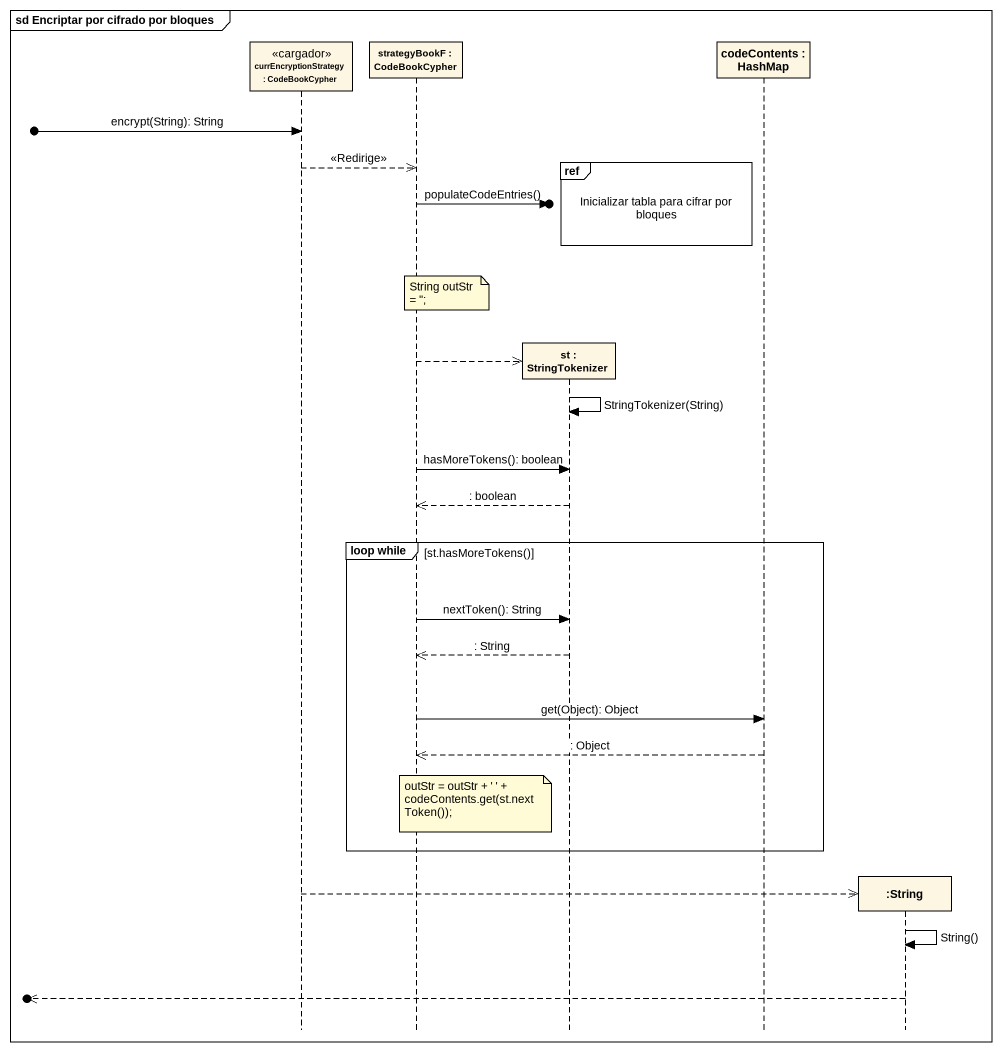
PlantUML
@startuml
mainframe sd Encriptar por cifrado por bloques
hide footbox
participant "currEncryptionStrategy : CodeBookCypher" as currEncryptionStrategy <<cargador>>
participant "strategyBookF : CodeBookCypher" as strategyBookF
participant "st : StringTokenizer" as st
participant "codeContents : HashMap" as codeContents
participant ":String" as String

[o-> currEncryptionStrategy : encrypt(String): String
ref over st : Inicializar tabla para cifrar por bloques
currEncryptionStrategy -->> strategyBookF : <<Redirige>>
strategyBookF ->o] : populateCodeEntries()
note over strategyBookF : String outStr = '';
strategyBookF -->> st **
st -> st : StringTokenizer(String)
strategyBookF -> st : hasMoreTokens(): boolean
st -->> strategyBookF : : boolean
group loop while [st.hasMoreTokens()]
  strategyBookF -> st : nextToken(): String
  st -->> strategyBookF : : String
  strategyBookF -> codeContents : get(Object): Object
  codeContents -->> strategyBookF : : Object
  note over strategyBookF : outStr = outStr + ' ' + codeContents.get(st.nextToken());
end
currEncryptionStrategy -->> String **
String -> String : String()
[o<<-- String
@enduml
